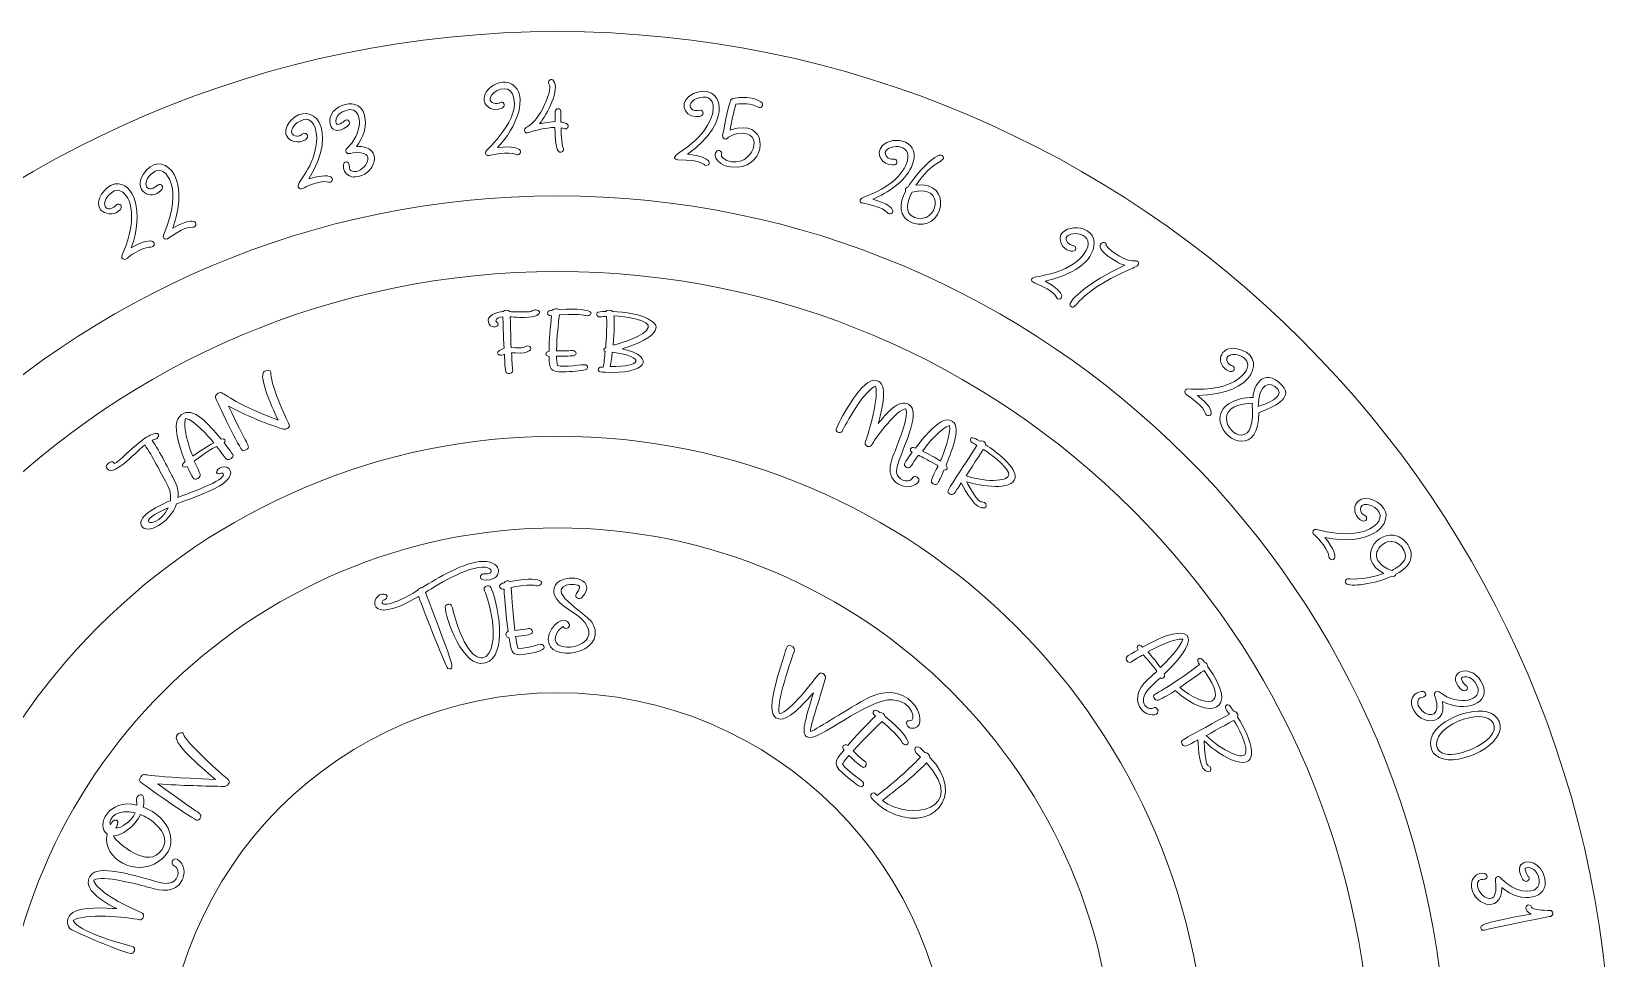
# Model space of a CAD drawing. Header units: inches. Extents: x -0.3 to 23.3, y -0.9 to 8.7.
# Drawn here: x 6.91 to 12.22, y 4.42 to 7.54 of the extents above; entities that cross this region are included whole.
import ezdxf

# ---------------------------------------------------------------- set-up
doc = ezdxf.new("R2010")
doc.units = ezdxf.units.IN
doc.header["$MEASUREMENT"] = 0
doc.layers.add('_U+0421_U+043B_U+043E_U+0439 1', color=7, linetype='Continuous')

msp = doc.modelspace()

# ---------------------------------------------------------------- linework, layer by layer
at = {"layer": '_U+0421_U+043B_U+043E_U+0439 1', "color": 1, "lineweight": 9, "true_color": 0xff0000}
for points in [[(8.6736, 0.4486), (6.7194, 0.4486), (5.1292, 2.0389), (5.1292, 3.9931), (5.1292, 5.9472), (6.7194, 7.5375), (8.6736, 7.5375), (10.6278, 7.5375), (12.2181, 5.9472), (12.2181, 3.9931), (12.2181, 2.0389), (10.6278, 0.4486), (8.6736, 0.4486)], [(8.6736, 6.9847), (7.0236, 6.9847), (5.6819, 5.6431), (5.6819, 3.9931), (5.6819, 2.3431), (7.0236, 1.0014), (8.6736, 1.0014), (10.3236, 1.0014), (11.6653, 2.3431), (11.6653, 3.9931), (11.6653, 5.6431), (10.3236, 6.9847), (8.6736, 6.9847)], [(8.6736, 1.2556), (7.1639, 1.2556), (5.9361, 2.4833), (5.9361, 3.9931), (5.9361, 5.5028), (7.1639, 6.7306), (8.6736, 6.7306), (10.1833, 6.7306), (11.4111, 5.5028), (11.4111, 3.9931), (11.4111, 2.4833), (10.1833, 1.2556), (8.6736, 1.2556)], [(8.6736, 6.1764), (7.4694, 6.1764), (6.4903, 5.1972), (6.4903, 3.9931), (6.4903, 2.7889), (7.4694, 1.8097), (8.6736, 1.8097), (9.8778, 1.8097), (10.8569, 2.7889), (10.8569, 3.9931), (10.8569, 5.1972), (9.8778, 6.1764), (8.6736, 6.1764)], [(8.6736, 2.1181), (7.6403, 2.1181), (6.7986, 2.9597), (6.7986, 3.9931), (6.7986, 5.0264), (7.6403, 5.8681), (8.6736, 5.8681), (9.7069, 5.8681), (10.5486, 5.0264), (10.5486, 3.9931), (10.5486, 2.9597), (9.7069, 2.1181), (8.6736, 2.1181)], [(8.6736, 5.3139), (7.9444, 5.3139), (7.3528, 4.7208), (7.3528, 3.9931), (7.3528, 3.2653), (7.9458, 2.6722), (8.6736, 2.6722), (9.4028, 2.6722), (9.9944, 3.2653), (9.9944, 3.9931), (9.9944, 4.7208), (9.4028, 5.3139), (8.6736, 5.3139)]]:
    msp.add_open_spline(points, degree=3, knots=[0, 0, 0, 0, 1, 1, 1, 2, 2, 2, 3, 3, 3, 4, 4, 4, 4], dxfattribs=at)
at = {"layer": '_U+0421_U+043B_U+043E_U+0439 1', "lineweight": 0}
for points, knots in [([(7.9986, 7.1514), (8.0208, 7.1806), (8.0306, 7.2153), (8.0278, 7.2403), (8.0208, 7.3361), (7.8931, 7.2889), (7.9097, 7.2264), (7.9153, 7.2069), (7.9292, 7.1986), (7.9556, 7.2111), (7.9944, 7.2292), (7.9653, 7.25), (7.9569, 7.2361), (7.9514, 7.2306), (7.9486, 7.2292), (7.9347, 7.225), (7.9264, 7.2222), (7.9181, 7.2611), (7.9667, 7.2736), (8.0111, 7.2861), (8.025, 7.2194), (7.9819, 7.1625), (7.9694, 7.1458), (7.9583, 7.1417), (7.9639, 7.1319), (7.9681, 7.1236), (7.9736, 7.1278), (7.9861, 7.1292), (8.0736, 7.1417), (8.0292, 7.0653), (7.9903, 7.0667), (7.9681, 7.0667), (7.9778, 7.0875), (7.9708, 7.0958), (7.9667, 7.1), (7.9611, 7.1), (7.9569, 7.0958), (7.9528, 7.0917), (7.9528, 7.0694), (7.9653, 7.0583), (7.9764, 7.0472), (7.9931, 7.0472), (7.9917, 7.0486), (8.0597, 7.0486), (8.0958, 7.1542), (7.9986, 7.1514)], [0, 0, 0, 0, 1, 1, 1, 2, 2, 2, 3, 3, 3, 4, 4, 4, 5, 5, 5, 6, 6, 6, 7, 7, 7, 8, 8, 8, 9, 9, 9, 10, 10, 10, 11, 11, 11, 12, 12, 12, 13, 13, 13, 14, 14, 14, 15, 15, 15, 15]), ([(8.4847, 7.2792), (8.4889, 7.2806), (8.4903, 7.2819), (8.4903, 7.2819), (8.5014, 7.2903), (8.4903, 7.3056), (8.4806, 7.2986), (8.4806, 7.2986), (8.4792, 7.2986), (8.4778, 7.2972), (8.4625, 7.2903), (8.4417, 7.3014), (8.4486, 7.3167), (8.4569, 7.3389), (8.5069, 7.3625), (8.5222, 7.3278), (8.5597, 7.2458), (8.4333, 7.1403), (8.4319, 7.1319), (8.4306, 7.1264), (8.4361, 7.1181), (8.4444, 7.1208), (8.4458, 7.1208), (8.5111, 7.1375), (8.5347, 7.1236), (8.5514, 7.1167), (8.5764, 7.1597), (8.4722, 7.1472), (8.5361, 7.2139), (8.5792, 7.3222), (8.5208, 7.3611), (8.4861, 7.3819), (8.4208, 7.3472), (8.4278, 7.3056), (8.4306, 7.2819), (8.4597, 7.2681), (8.4847, 7.2792)], [0, 0, 0, 0, 1, 1, 1, 2, 2, 2, 3, 3, 3, 4, 4, 4, 5, 5, 5, 6, 6, 6, 7, 7, 7, 8, 8, 8, 9, 9, 9, 10, 10, 10, 11, 11, 11, 12, 12, 12, 12]), ([(8.5736, 7.1972), (8.6, 7.2056), (8.6333, 7.2139), (8.6653, 7.2153), (8.6653, 7.2014), (8.6667, 7.1472), (8.6764, 7.1361), (8.6806, 7.1292), (8.6917, 7.1306), (8.6944, 7.1389), (8.6958, 7.1444), (8.6875, 7.1431), (8.6861, 7.2139), (8.6931, 7.2125), (8.7028, 7.2056), (8.7083, 7.2153), (8.7153, 7.2264), (8.6986, 7.2319), (8.6847, 7.2333), (8.6847, 7.2556), (8.6875, 7.2681), (8.6833, 7.275), (8.6792, 7.2792), (8.6722, 7.2792), (8.6694, 7.275), (8.6653, 7.2708), (8.6667, 7.2653), (8.6667, 7.2625), (8.6667, 7.25), (8.6653, 7.2597), (8.6667, 7.2347), (8.6403, 7.2333), (8.6153, 7.2278), (8.6139, 7.2278), (8.6389, 7.2583), (8.6833, 7.3444), (8.6611, 7.3722), (8.6542, 7.3819), (8.6375, 7.3722), (8.6458, 7.3597), (8.6542, 7.35), (8.6389, 7.3083), (8.6319, 7.2944), (8.5931, 7.2069), (8.5569, 7.2208), (8.5639, 7.2028), (8.5639, 7.1958), (8.5708, 7.1958), (8.5736, 7.1972)], [0, 0, 0, 0, 1, 1, 1, 2, 2, 2, 3, 3, 3, 4, 4, 4, 5, 5, 5, 6, 6, 6, 7, 7, 7, 8, 8, 8, 9, 9, 9, 10, 10, 10, 11, 11, 11, 12, 12, 12, 13, 13, 13, 14, 14, 14, 15, 15, 15, 16, 16, 16, 16]), ([(9.0792, 7.1056), (9.1639, 7.1069), (9.1625, 7.0889), (9.1736, 7.0875), (9.1875, 7.0847), (9.2042, 7.1167), (9.1111, 7.125), (9.2708, 7.2361), (9.2292, 7.3708), (9.1319, 7.3292), (9.0806, 7.3069), (9.0958, 7.2528), (9.1389, 7.2514), (9.1458, 7.2514), (9.1556, 7.2528), (9.1569, 7.2542), (9.1681, 7.2583), (9.1653, 7.2764), (9.1472, 7.2722), (9.1306, 7.2681), (9.1125, 7.2833), (9.1222, 7.2972), (9.1292, 7.3083), (9.1472, 7.3181), (9.1736, 7.3167), (9.1944, 7.3153), (9.2139, 7.2792), (9.1778, 7.2208), (9.1306, 7.1403), (9.0347, 7.1181), (9.0792, 7.1056)], [0, 0, 0, 0, 1, 1, 1, 2, 2, 2, 3, 3, 3, 4, 4, 4, 5, 5, 5, 6, 6, 6, 7, 7, 7, 8, 8, 8, 9, 9, 9, 10, 10, 10, 10]), ([(7.8306, 7.1792), (7.8403, 7.1889), (7.825, 7.2014), (7.8167, 7.1931), (7.8125, 7.1903), (7.8028, 7.1806), (7.7861, 7.1889), (7.7708, 7.2), (7.7847, 7.2306), (7.8208, 7.2417), (7.8417, 7.2486), (7.8722, 7.2222), (7.8625, 7.1556), (7.85, 7.0681), (7.7903, 7.0264), (7.8042, 7.0125), (7.8111, 7.0042), (7.8167, 7.0111), (7.8375, 7.0194), (7.8556, 7.0264), (7.8861, 7.0375), (7.9042, 7.0306), (7.9222, 7.0264), (7.9361, 7.0722), (7.8375, 7.0417), (7.9431, 7.2125), (7.8458, 7.3111), (7.7764, 7.2375), (7.7639, 7.2236), (7.7556, 7.2042), (7.7625, 7.1875), (7.7764, 7.1569), (7.8236, 7.1639), (7.8306, 7.1792)], [0, 0, 0, 0, 1, 1, 1, 2, 2, 2, 3, 3, 3, 4, 4, 4, 5, 5, 5, 6, 6, 6, 7, 7, 7, 8, 8, 8, 9, 9, 9, 10, 10, 10, 11, 11, 11, 11]), ([(9.2792, 7.2125), (9.2694, 7.2111), (9.2611, 7.2083), (9.2542, 7.2056), (9.2583, 7.2306), (9.2667, 7.2681), (9.2736, 7.2931), (9.3, 7.2958), (9.3222, 7.2972), (9.3486, 7.2833), (9.3597, 7.2764), (9.3708, 7.2931), (9.3583, 7.3014), (9.3347, 7.3153), (9.3069, 7.3181), (9.2833, 7.3153), (9.2639, 7.3125), (9.2583, 7.3125), (9.2556, 7.3056), (9.25, 7.2861), (9.2389, 7.2417), (9.2292, 7.1875), (9.2278, 7.1778), (9.2389, 7.1722), (9.2458, 7.1792), (9.2542, 7.1875), (9.2694, 7.1931), (9.2806, 7.1944), (9.3778, 7.2111), (9.3319, 7.0708), (9.2431, 7.1042), (9.2139, 7.1194), (9.2306, 7.1222), (9.225, 7.1319), (9.2222, 7.1375), (9.2153, 7.1389), (9.2111, 7.1361), (9.1917, 7.1236), (9.2125, 7.0764), (9.2792, 7.0819), (9.3764, 7.0861), (9.3861, 7.2319), (9.2792, 7.2125)], [0, 0, 0, 0, 1, 1, 1, 2, 2, 2, 3, 3, 3, 4, 4, 4, 5, 5, 5, 6, 6, 6, 7, 7, 7, 8, 8, 8, 9, 9, 9, 10, 10, 10, 11, 11, 11, 12, 12, 12, 13, 13, 13, 14, 14, 14, 14]), ([(9.6986, 6.9611), (9.7181, 6.9569), (9.7681, 6.9486), (9.7833, 6.9278), (9.7972, 6.9139), (9.8333, 6.9458), (9.7347, 6.9736), (9.7847, 6.9958), (9.8417, 7.0319), (9.8639, 7.0819), (9.9056, 7.1708), (9.8014, 7.1917), (9.7653, 7.1528), (9.7417, 7.1264), (9.7667, 7.0889), (9.8, 7.0889), (9.8042, 7.0889), (9.8056, 7.0889), (9.8069, 7.0889), (9.8208, 7.0917), (9.8153, 7.1111), (9.8042, 7.1083), (9.8014, 7.1083), (9.8, 7.1069), (9.7931, 7.1097), (9.7806, 7.1125), (9.775, 7.125), (9.7764, 7.1319), (9.7875, 7.1611), (9.8806, 7.1639), (9.8444, 7.0861), (9.8389, 7.075), (9.8306, 7.0625), (9.8208, 7.0514), (9.7611, 6.9875), (9.6889, 6.9861), (9.6917, 6.9681), (9.6903, 6.9653), (9.6931, 6.9611), (9.6986, 6.9611)], [0, 0, 0, 0, 1, 1, 1, 2, 2, 2, 3, 3, 3, 4, 4, 4, 5, 5, 5, 6, 6, 6, 7, 7, 7, 8, 8, 8, 9, 9, 9, 10, 10, 10, 11, 11, 11, 12, 12, 12, 13, 13, 13, 13]), ([(7.3403, 7.0028), (7.3431, 7.0069), (7.3444, 7.0069), (7.3444, 7.0083), (7.3514, 7.0208), (7.3347, 7.0292), (7.3278, 7.0194), (7.2875, 6.9847), (7.2708, 7.0403), (7.3222, 7.0681), (7.3528, 7.0875), (7.4208, 7.0167), (7.3486, 6.8528), (7.3458, 6.8458), (7.3514, 6.8389), (7.3583, 6.8389), (7.3653, 6.8389), (7.4153, 6.8833), (7.4472, 6.8792), (7.4667, 6.8792), (7.4681, 6.9278), (7.3806, 6.8764), (7.4472, 7.0583), (7.3375, 7.1472), (7.2806, 7.0569), (7.2472, 7.0028), (7.3056, 6.9667), (7.3403, 7.0028)], [0, 0, 0, 0, 1, 1, 1, 2, 2, 2, 3, 3, 3, 4, 4, 4, 5, 5, 5, 6, 6, 6, 7, 7, 7, 8, 8, 8, 9, 9, 9, 9]), ([(9.8528, 7.0153), (9.8764, 7.0542), (9.9583, 7.1458), (9.9708, 7.1167), (9.9792, 7.0986), (9.9361, 7.1056), (9.8792, 7.0208), (10.0097, 7.0375), (9.9722, 6.8556), (9.8667, 6.8944), (9.8208, 6.9111), (9.8222, 6.9625), (9.8444, 7), (9.8444, 7.0014), (9.8431, 7.0042), (9.8444, 7.0083), (9.8472, 7.0125), (9.85, 7.0139), (9.8528, 7.0153)], [0, 0, 0, 0, 1, 1, 1, 2, 2, 2, 3, 3, 3, 4, 4, 4, 5, 5, 5, 6, 6, 6, 6]), ([(7.1917, 6.9292), (7.1958, 6.9319), (7.2056, 6.9389), (7.2056, 6.9417), (7.2125, 6.9542), (7.1958, 6.9625), (7.1889, 6.9528), (7.1486, 6.9181), (7.1319, 6.9722), (7.1833, 7.0014), (7.2097, 7.0167), (7.2611, 6.9694), (7.2347, 6.8597), (7.2194, 6.7931), (7.2, 6.7819), (7.2125, 6.7736), (7.2208, 6.7667), (7.225, 6.775), (7.2431, 6.7875), (7.2597, 6.7972), (7.2875, 6.8139), (7.3069, 6.8125), (7.3278, 6.8125), (7.3264, 6.8611), (7.2403, 6.8097), (7.2847, 6.9292), (7.25, 7.0347), (7.1861, 7.025), (7.1528, 7.0194), (7.1153, 6.9694), (7.1375, 6.9375), (7.1417, 6.9319), (7.1708, 6.9167), (7.1917, 6.9292)], [0, 0, 0, 0, 1, 1, 1, 2, 2, 2, 3, 3, 3, 4, 4, 4, 5, 5, 5, 6, 6, 6, 7, 7, 7, 8, 8, 8, 9, 9, 9, 10, 10, 10, 11, 11, 11, 11]), ([(9.8667, 6.9972), (9.8486, 6.9639), (9.8389, 6.9264), (9.875, 6.9125), (9.9556, 6.8847), (9.9819, 7.0292), (9.8667, 6.9972)], [0, 0, 0, 0, 1, 1, 1, 2, 2, 2, 2]), ([(10.2792, 6.6917), (10.3528, 6.6639), (10.3472, 6.6444), (10.3556, 6.6389), (10.3694, 6.6306), (10.3931, 6.6556), (10.3139, 6.6986), (10.3806, 6.7125), (10.4667, 6.75), (10.4778, 6.8153), (10.4917, 6.8958), (10.3528, 6.8944), (10.3653, 6.8333), (10.3708, 6.8028), (10.4042, 6.7972), (10.4069, 6.7986), (10.4208, 6.7986), (10.4194, 6.8181), (10.4083, 6.8181), (10.4056, 6.8194), (10.3889, 6.8194), (10.3847, 6.8375), (10.3792, 6.8736), (10.5014, 6.8653), (10.4431, 6.7875), (10.3931, 6.7208), (10.2778, 6.7153), (10.2708, 6.7083), (10.2694, 6.7069), (10.2681, 6.7042), (10.2681, 6.7028), (10.2694, 6.6958), (10.2736, 6.6944), (10.2792, 6.6917)], [0, 0, 0, 0, 1, 1, 1, 2, 2, 2, 3, 3, 3, 4, 4, 4, 5, 5, 5, 6, 6, 6, 7, 7, 7, 8, 8, 8, 9, 9, 9, 10, 10, 10, 11, 11, 11, 11]), ([(10.5542, 6.7639), (10.5625, 6.7583), (10.5722, 6.7542), (10.5819, 6.7514), (10.4597, 6.6958), (10.3958, 6.6333), (10.3972, 6.6194), (10.3972, 6.6139), (10.4, 6.6139), (10.4014, 6.6125), (10.4222, 6.6), (10.4069, 6.6514), (10.5972, 6.7375), (10.6125, 6.7444), (10.6319, 6.7486), (10.6278, 6.7597), (10.6264, 6.7639), (10.6222, 6.7681), (10.6167, 6.7667), (10.5917, 6.7611), (10.5333, 6.7958), (10.5194, 6.8181), (10.5236, 6.8431), (10.4514, 6.8208), (10.5542, 6.7639)], [0, 0, 0, 0, 1, 1, 1, 2, 2, 2, 3, 3, 3, 4, 4, 4, 5, 5, 5, 6, 6, 6, 7, 7, 7, 8, 8, 8, 8]), ([(8.475, 6.4528), (8.4819, 6.4458), (8.4903, 6.45), (8.4958, 6.4528), (8.4958, 6.4389), (8.4972, 6.4083), (8.5, 6.3944), (8.5014, 6.3889), (8.5069, 6.3861), (8.5125, 6.3875), (8.5125, 6.3875), (8.5125, 6.3889), (8.5125, 6.3889), (8.5125, 6.3889), (8.5125, 6.3875), (8.5125, 6.3875), (8.5181, 6.3875), (8.525, 6.3917), (8.5236, 6.3972), (8.5222, 6.4083), (8.5208, 6.4319), (8.5194, 6.4569), (8.525, 6.4569), (8.5264, 6.4569), (8.5319, 6.4569), (8.5806, 6.4528), (8.5917, 6.4708), (8.5806, 6.4778), (8.5694, 6.4847), (8.5639, 6.4736), (8.5528, 6.4736), (8.5458, 6.4736), (8.5431, 6.4736), (8.5181, 6.475), (8.5167, 6.5014), (8.5153, 6.575), (8.5153, 6.5778), (8.5167, 6.5778), (8.5389, 6.5764), (8.5458, 6.5764), (8.6472, 6.5736), (8.6097, 6.6125), (8.5903, 6.5986), (8.5889, 6.5986), (8.5875, 6.5944), (8.5667, 6.5944), (8.5514, 6.5944), (8.5278, 6.5944), (8.5139, 6.5958), (8.5083, 6.6028), (8.4958, 6.6014), (8.4917, 6.5958), (8.4681, 6.5944), (8.4347, 6.5819), (8.4417, 6.5597), (8.4472, 6.5389), (8.475, 6.5417), (8.475, 6.5528), (8.475, 6.5597), (8.4681, 6.5583), (8.4667, 6.5639), (8.4653, 6.5736), (8.4806, 6.5778), (8.4903, 6.5778), (8.4917, 6.5181), (8.4944, 6.4736), (8.4944, 6.4736), (8.4944, 6.4694), (8.4639, 6.4639), (8.475, 6.4528)], [0, 0, 0, 0, 1, 1, 1, 2, 2, 2, 3, 3, 3, 4, 4, 4, 5, 5, 5, 6, 6, 6, 7, 7, 7, 8, 8, 8, 9, 9, 9, 10, 10, 10, 11, 11, 11, 12, 12, 12, 13, 13, 13, 14, 14, 14, 15, 15, 15, 16, 16, 16, 17, 17, 17, 18, 18, 18, 19, 19, 19, 20, 20, 20, 21, 21, 21, 22, 22, 22, 23, 23, 23, 23]), ([(8.6569, 6.6), (8.6528, 6.6), (8.6472, 6.6), (8.6431, 6.5958), (8.6347, 6.5889), (8.6444, 6.5806), (8.6542, 6.5819), (8.65, 6.5486), (8.6458, 6.4958), (8.6458, 6.4625), (8.6306, 6.4611), (8.6306, 6.4458), (8.6458, 6.4444), (8.6472, 6.4028), (8.6472, 6.3931), (8.6917, 6.3931), (8.7181, 6.3931), (8.7556, 6.3972), (8.7667, 6.4), (8.7764, 6.4014), (8.7792, 6.4125), (8.7694, 6.4167), (8.7625, 6.4194), (8.6917, 6.4069), (8.6736, 6.4139), (8.6722, 6.4236), (8.6708, 6.4361), (8.6708, 6.4458), (8.6889, 6.4458), (8.7167, 6.4458), (8.7278, 6.4472), (8.7389, 6.4486), (8.7403, 6.4597), (8.7306, 6.4639), (8.725, 6.4667), (8.7236, 6.4639), (8.7125, 6.4639), (8.6986, 6.4639), (8.6847, 6.4639), (8.6708, 6.4639), (8.6722, 6.5153), (8.6764, 6.5514), (8.6806, 6.5847), (8.7667, 6.5889), (8.7611, 6.5819), (8.7736, 6.5819), (8.7903, 6.5819), (8.8153, 6.6097), (8.6792, 6.6028), (8.6722, 6.6056), (8.6611, 6.6069), (8.6569, 6.6)], [0, 0, 0, 0, 1, 1, 1, 2, 2, 2, 3, 3, 3, 4, 4, 4, 5, 5, 5, 6, 6, 6, 7, 7, 7, 8, 8, 8, 9, 9, 9, 10, 10, 10, 11, 11, 11, 12, 12, 12, 13, 13, 13, 14, 14, 14, 15, 15, 15, 16, 16, 16, 17, 17, 17, 17]), ([(8.8917, 6.4708), (9.0125, 6.4417), (8.9694, 6.3833), (8.8347, 6.3917), (8.8347, 6.3917), (8.8347, 6.3917), (8.8347, 6.3917), (8.8292, 6.3917), (8.8181, 6.3917), (8.8139, 6.3944), (8.8097, 6.3986), (8.8097, 6.4042), (8.8139, 6.4069), (8.8181, 6.4097), (8.8264, 6.4083), (8.8278, 6.4083), (8.8306, 6.4208), (8.8319, 6.4431), (8.8347, 6.4611), (8.8292, 6.4639), (8.8278, 6.4722), (8.8361, 6.475), (8.8361, 6.4764), (8.8417, 6.5417), (8.8389, 6.5792), (8.8222, 6.5792), (8.8208, 6.5778), (8.8194, 6.5778), (8.8083, 6.5764), (8.8014, 6.5861), (8.8069, 6.5917), (8.8111, 6.5958), (8.8208, 6.5958), (8.8361, 6.5958), (8.8389, 6.6028), (8.8542, 6.6028), (8.8597, 6.5958), (8.8986, 6.5958), (8.9556, 6.5875), (8.9903, 6.5639), (9.0403, 6.5319), (8.9569, 6.4889), (8.8917, 6.4708)], [0, 0, 0, 0, 1, 1, 1, 2, 2, 2, 3, 3, 3, 4, 4, 4, 5, 5, 5, 6, 6, 6, 7, 7, 7, 8, 8, 8, 9, 9, 9, 10, 10, 10, 11, 11, 11, 12, 12, 12, 13, 13, 13, 14, 14, 14, 14]), ([(8.8639, 6.5819), (8.8653, 6.5639), (8.8653, 6.5292), (8.8611, 6.4833), (8.8917, 6.4903), (8.9694, 6.5139), (8.9792, 6.5417), (8.9903, 6.5667), (8.9014, 6.5806), (8.8639, 6.5819)], [0, 0, 0, 0, 1, 1, 1, 2, 2, 2, 3, 3, 3, 3]), ([(10.7889, 6.3167), (10.8042, 6.3056), (10.8472, 6.2778), (10.8528, 6.2528), (10.8597, 6.2347), (10.9056, 6.25), (10.8264, 6.3139), (11.0208, 6.3139), (11.0639, 6.4486), (10.9597, 6.4708), (10.8986, 6.4833), (10.8847, 6.4153), (10.9319, 6.3958), (10.9361, 6.3944), (10.9375, 6.3944), (10.9375, 6.3944), (10.9431, 6.3931), (10.9486, 6.3958), (10.95, 6.4014), (10.9528, 6.4125), (10.9417, 6.4125), (10.9333, 6.4181), (10.925, 6.4236), (10.9208, 6.4389), (10.9278, 6.4444), (10.9486, 6.4667), (11.0361, 6.4333), (10.9722, 6.3764), (10.9458, 6.3528), (10.9069, 6.3417), (10.8722, 6.3375), (10.8056, 6.3292), (10.7875, 6.3431), (10.7833, 6.3278), (10.7833, 6.3236), (10.7847, 6.3194), (10.7889, 6.3167)], [0, 0, 0, 0, 1, 1, 1, 2, 2, 2, 3, 3, 3, 4, 4, 4, 5, 5, 5, 6, 6, 6, 7, 7, 7, 8, 8, 8, 9, 9, 9, 10, 10, 10, 11, 11, 11, 12, 12, 12, 12]), ([(8.8583, 6.4597), (8.8569, 6.4458), (8.8542, 6.425), (8.8514, 6.4111), (8.9569, 6.4083), (8.9736, 6.4431), (8.8583, 6.4597)], [0, 0, 0, 0, 1, 1, 1, 2, 2, 2, 2]), ([(7.6167, 6.1278), (7.6222, 6.1278), (7.6306, 6.1319), (7.6333, 6.1361), (7.6389, 6.1458), (7.6264, 6.1528), (7.5681, 6.2778), (7.6264, 6.2458), (7.6889, 6.2208), (7.7528, 6.2), (7.7625, 6.1972), (7.7764, 6.2069), (7.7722, 6.2153), (7.7597, 6.2361), (7.7056, 6.3611), (7.7097, 6.3917), (7.7111, 6.4), (7.6972, 6.4014), (7.6875, 6.3944), (7.6653, 6.3764), (7.7222, 6.2569), (7.7347, 6.2306), (7.575, 6.2903), (7.5528, 6.325), (7.5403, 6.3236), (7.5306, 6.3222), (7.5222, 6.3125), (7.5236, 6.3069), (7.5278, 6.2958), (7.6056, 6.1292), (7.6167, 6.1278)], [0, 0, 0, 0, 1, 1, 1, 2, 2, 2, 3, 3, 3, 4, 4, 4, 5, 5, 5, 6, 6, 6, 7, 7, 7, 8, 8, 8, 9, 9, 9, 10, 10, 10, 10]), ([(11.1125, 6.3458), (11.1486, 6.3056), (11.0819, 6.2736), (11.0319, 6.2556), (11.0361, 6.1167), (10.9181, 6.1486), (10.9028, 6.225), (10.8931, 6.2806), (10.9556, 6.3069), (11.0139, 6.3069), (11.0083, 6.3278), (11.0444, 6.4208), (11.1125, 6.3458)], [0, 0, 0, 0, 1, 1, 1, 2, 2, 2, 3, 3, 3, 4, 4, 4, 4]), ([(9.625, 6.1889), (9.6306, 6.1903), (9.6319, 6.1944), (9.6347, 6.2), (9.6514, 6.2319), (9.7083, 6.3333), (9.7431, 6.3444), (9.7569, 6.3139), (9.7208, 6.1861), (9.7083, 6.1556), (9.7069, 6.1486), (9.7139, 6.1403), (9.7236, 6.1417), (9.7292, 6.1431), (9.7306, 6.1472), (9.7333, 6.1514), (9.75, 6.1778), (9.8153, 6.2681), (9.8458, 6.2681), (9.8458, 6.2681), (9.8458, 6.2681), (9.8458, 6.2681), (9.8569, 6.25), (9.8222, 6.1583), (9.8153, 6.1431), (9.8111, 6.1222), (9.7625, 6.05), (9.8208, 6.0153), (9.8625, 5.9903), (9.9056, 6.025), (9.8833, 6.0389), (9.8681, 6.0486), (9.8708, 6.0292), (9.8528, 6.0264), (9.8292, 6.0236), (9.8042, 6.0444), (9.8181, 6.0819), (9.8458, 6.1625), (9.8958, 6.2597), (9.8556, 6.2833), (9.8208, 6.3042), (9.7792, 6.2514), (9.7528, 6.2194), (9.7625, 6.2542), (9.7861, 6.3444), (9.7542, 6.3611), (9.7444, 6.3667), (9.7347, 6.3667), (9.725, 6.3611), (9.6806, 6.3403), (9.6069, 6.2042), (9.6111, 6.1958), (9.6139, 6.1903), (9.6194, 6.1875), (9.625, 6.1889)], [0, 0, 0, 0, 1, 1, 1, 2, 2, 2, 3, 3, 3, 4, 4, 4, 5, 5, 5, 6, 6, 6, 7, 7, 7, 8, 8, 8, 9, 9, 9, 10, 10, 10, 11, 11, 11, 12, 12, 12, 13, 13, 13, 14, 14, 14, 15, 15, 15, 16, 16, 16, 17, 17, 17, 18, 18, 18, 18]), ([(11.0306, 6.2764), (11.0597, 6.2861), (11.1153, 6.3083), (11.0972, 6.3333), (11.0694, 6.3681), (11.0306, 6.3528), (11.0306, 6.2764)], [0, 0, 0, 0, 1, 1, 1, 2, 2, 2, 2]), ([(7.5431, 6.1667), (7.5556, 6.1708), (7.5611, 6.1611), (7.5528, 6.1542), (7.5764, 6.125), (7.5764, 6.1208), (7.5819, 6.1153), (7.5833, 6.1139), (7.5833, 6.1097), (7.5819, 6.1069), (7.5778, 6.0986), (7.5625, 6.0944), (7.5583, 6.1014), (7.5583, 6.1014), (7.5292, 6.1417), (7.5278, 6.1417), (7.5222, 6.1431), (7.4569, 6.0972), (7.4528, 6.0931), (7.4736, 6.0458), (7.4792, 6.0431), (7.4639, 6.0347), (7.4486, 6.0264), (7.4472, 6.0361), (7.4292, 6.075), (7.4167, 6.0681), (7.4028, 6.0764), (7.4222, 6.0917), (7.4083, 6.1222), (7.3847, 6.1917), (7.3944, 6.2264), (7.3972, 6.2389), (7.4056, 6.2472), (7.4167, 6.2528), (7.4569, 6.275), (7.5153, 6.1986), (7.5431, 6.1667)], [0, 0, 0, 0, 1, 1, 1, 2, 2, 2, 3, 3, 3, 4, 4, 4, 5, 5, 5, 6, 6, 6, 7, 7, 7, 8, 8, 8, 9, 9, 9, 10, 10, 10, 11, 11, 11, 12, 12, 12, 12]), ([(11.0111, 6.2639), (11.0111, 6.2722), (11.0097, 6.2792), (11.0111, 6.2875), (10.8639, 6.2847), (10.9361, 6.1639), (10.9833, 6.1819), (11.0125, 6.1917), (11.0111, 6.2431), (11.0111, 6.2639), (11.0111, 6.2639), (11.0111, 6.2639), (11.0111, 6.2639)], [0, 0, 0, 0, 1, 1, 1, 2, 2, 2, 3, 3, 3, 4, 4, 4, 4]), ([(7.4236, 6.2361), (7.4111, 6.2083), (7.4361, 6.1389), (7.4472, 6.1097), (7.4694, 6.125), (7.4944, 6.1417), (7.5181, 6.1542), (7.5, 6.1764), (7.4514, 6.2319), (7.4236, 6.2361)], [0, 0, 0, 0, 1, 1, 1, 2, 2, 2, 3, 3, 3, 3]), ([(10.0028, 6.2264), (10.0347, 6.2056), (9.9944, 6.1153), (9.9806, 6.0778), (9.9889, 6.0694), (9.9833, 6.0611), (9.9736, 6.0625), (9.9597, 6.0278), (9.9556, 6.0264), (9.9528, 6.0181), (9.9528, 6.0153), (9.9486, 6.0139), (9.9444, 6.0139), (9.9403, 6.0139), (9.9389, 6.0153), (9.9375, 6.0167), (9.9264, 6.0236), (9.9319, 6.0292), (9.9444, 6.0583), (9.9542, 6.0792), (9.9625, 6.0736), (9.9278, 6.0917), (9.9153, 6.0986), (9.9042, 6.1042), (9.8875, 6.1125), (9.8819, 6.1042), (9.8625, 6.0764), (9.8611, 6.0736), (9.8542, 6.0639), (9.8361, 6.0764), (9.8417, 6.0861), (9.8431, 6.0889), (9.8639, 6.1194), (9.8667, 6.1222), (9.8569, 6.1278), (9.8583, 6.1444), (9.8778, 6.1361), (9.8889, 6.1514), (9.9125, 6.1806), (9.9236, 6.1917), (9.95, 6.2167), (9.9778, 6.2431), (10.0028, 6.2264)], [0, 0, 0, 0, 1, 1, 1, 2, 2, 2, 3, 3, 3, 4, 4, 4, 5, 5, 5, 6, 6, 6, 7, 7, 7, 8, 8, 8, 9, 9, 9, 10, 10, 10, 11, 11, 11, 12, 12, 12, 13, 13, 13, 14, 14, 14, 14]), ([(7.5736, 6.0458), (7.5611, 6.0042), (7.4417, 5.9681), (7.3931, 5.9486), (7.3708, 5.8833), (7.2917, 5.8444), (7.275, 5.875), (7.2583, 5.9097), (7.3375, 5.9444), (7.3722, 5.9597), (7.375, 5.975), (7.3722, 5.9958), (7.3597, 6.0181), (7.3375, 6.0556), (7.3139, 6.1083), (7.2861, 6.1472), (7.25, 6.1181), (7.1764, 6.0333), (7.1569, 6.0708), (7.15, 6.0792), (7.1764, 6.0986), (7.1819, 6.0875), (7.1833, 6.0847), (7.1847, 6.0847), (7.1847, 6.0847), (7.1958, 6.0875), (7.2444, 6.1389), (7.2764, 6.1625), (7.2889, 6.1722), (7.3069, 6.1833), (7.3222, 6.1861), (7.3333, 6.1889), (7.3375, 6.1778), (7.3264, 6.1694), (7.3194, 6.1653), (7.3167, 6.1653), (7.3111, 6.1625), (7.3361, 6.1278), (7.3694, 6.0583), (7.3833, 6.0333), (7.3958, 6.0125), (7.4, 5.9917), (7.3972, 5.9708), (7.4208, 5.9806), (7.5625, 6.0278), (7.55, 6.05), (7.5486, 6.0514), (7.5472, 6.0528), (7.5458, 6.0528), (7.5431, 6.0514), (7.5389, 6.05), (7.5361, 6.05), (7.5139, 6.05), (7.5389, 6.0806), (7.5625, 6.0722), (7.5736, 6.0667), (7.5778, 6.0556), (7.5736, 6.0458)], [0, 0, 0, 0, 1, 1, 1, 2, 2, 2, 3, 3, 3, 4, 4, 4, 5, 5, 5, 6, 6, 6, 7, 7, 7, 8, 8, 8, 9, 9, 9, 10, 10, 10, 11, 11, 11, 12, 12, 12, 13, 13, 13, 14, 14, 14, 15, 15, 15, 16, 16, 16, 17, 17, 17, 18, 18, 18, 19, 19, 19, 19]), ([(9.9014, 6.1264), (9.925, 6.1153), (9.9444, 6.1042), (9.9625, 6.0931), (9.9722, 6.1181), (9.9986, 6.1861), (9.9917, 6.2125), (9.9639, 6.2056), (9.9181, 6.1486), (9.9014, 6.1264)], [0, 0, 0, 0, 1, 1, 1, 2, 2, 2, 3, 3, 3, 3]), ([(10.0764, 6.1694), (10.0792, 6.1681), (10.0806, 6.1681), (10.0944, 6.1597), (10.1014, 6.1639), (10.1153, 6.1569), (10.1139, 6.1472), (10.1472, 6.1278), (10.2194, 6.0708), (10.2125, 6.0361), (10.2042, 5.9917), (10.0958, 6.0083), (10.05, 6.0236), (10.05, 6.0236), (10.0542, 6.0153), (10.0542, 6.0153), (10.0847, 5.9569), (10.0972, 5.9569), (10.0986, 5.9556), (10.1014, 5.9556), (10.1083, 5.9569), (10.1139, 5.9486), (10.1167, 5.9431), (10.1167, 5.9375), (10.1111, 5.9361), (10.0806, 5.9264), (10.0472, 5.9903), (10.0319, 6.0194), (10.0069, 5.9819), (10.0069, 5.975), (9.9917, 5.9833), (9.9806, 5.9917), (9.9806, 5.9847), (10.0847, 6.1458), (10.0736, 6.1528), (10.0722, 6.1528), (10.0708, 6.1542), (10.0569, 6.1597), (10.0611, 6.1764), (10.0764, 6.1694)], [0, 0, 0, 0, 1, 1, 1, 2, 2, 2, 3, 3, 3, 4, 4, 4, 5, 5, 5, 6, 6, 6, 7, 7, 7, 8, 8, 8, 9, 9, 9, 10, 10, 10, 11, 11, 11, 12, 12, 12, 13, 13, 13, 13]), ([(10.0486, 6.0431), (10.1194, 6.0194), (10.2042, 6.0236), (10.1903, 6.0542), (10.1764, 6.0833), (10.1333, 6.1139), (10.1069, 6.1319), (10.1083, 6.1361), (10.075, 6.0861), (10.0486, 6.0431)], [0, 0, 0, 0, 1, 1, 1, 2, 2, 2, 3, 3, 3, 3]), ([(11.2194, 5.8444), (11.2361, 5.8292), (11.2667, 5.7944), (11.2681, 5.7708), (11.2708, 5.7514), (11.3194, 5.7556), (11.2542, 5.8361), (11.4014, 5.8056), (11.4736, 5.8722), (11.4583, 5.9222), (11.4486, 5.9542), (11.3931, 5.9833), (11.3653, 5.9569), (11.3528, 5.9444), (11.35, 5.9208), (11.3653, 5.9028), (11.3694, 5.8986), (11.3778, 5.8917), (11.3806, 5.8917), (11.3944, 5.8861), (11.4, 5.9042), (11.3889, 5.9097), (11.3889, 5.9097), (11.3875, 5.9111), (11.3861, 5.9111), (11.3639, 5.925), (11.3722, 5.9583), (11.4097, 5.9431), (11.4861, 5.9139), (11.4181, 5.8111), (11.2264, 5.8625), (11.2222, 5.8639), (11.2167, 5.8625), (11.2153, 5.8583), (11.2111, 5.85), (11.2181, 5.8458), (11.2194, 5.8444)], [0, 0, 0, 0, 1, 1, 1, 2, 2, 2, 3, 3, 3, 4, 4, 4, 5, 5, 5, 6, 6, 6, 7, 7, 7, 8, 8, 8, 9, 9, 9, 10, 10, 10, 11, 11, 11, 12, 12, 12, 12]), ([(7.3653, 5.9361), (7.3528, 5.9306), (7.3014, 5.9069), (7.2986, 5.8944), (7.2931, 5.875), (7.3431, 5.8875), (7.3653, 5.9361)], [0, 0, 0, 0, 1, 1, 1, 2, 2, 2, 2]), ([(11.5222, 5.7319), (11.5083, 5.7194), (11.4972, 5.7153), (11.4931, 5.7125), (11.4917, 5.7069), (11.4875, 5.7028), (11.4792, 5.7056), (11.4264, 5.6806), (11.3361, 5.6667), (11.325, 5.6819), (11.3222, 5.6861), (11.3236, 5.6931), (11.3278, 5.6958), (11.3319, 5.6986), (11.3806, 5.6889), (11.4528, 5.7153), (11.3597, 5.7625), (11.4278, 5.8639), (11.4986, 5.8403), (11.5306, 5.8292), (11.5708, 5.7736), (11.5222, 5.7319)], [0, 0, 0, 0, 1, 1, 1, 2, 2, 2, 3, 3, 3, 4, 4, 4, 5, 5, 5, 6, 6, 6, 7, 7, 7, 7]), ([(11.4639, 5.8208), (11.4292, 5.8097), (11.3986, 5.7556), (11.4792, 5.725), (11.4958, 5.7333), (11.5125, 5.7444), (11.5222, 5.7597), (11.5361, 5.7847), (11.5042, 5.8333), (11.4639, 5.8208)], [0, 0, 0, 0, 1, 1, 1, 2, 2, 2, 3, 3, 3, 3]), ([(8.2069, 5.6375), (8.2097, 5.6306), (8.2972, 5.4), (8.3056, 5.3958), (8.3375, 5.3833), (8.3111, 5.4319), (8.2306, 5.6514), (8.2736, 5.6792), (8.3931, 5.7514), (8.4403, 5.7333), (8.4583, 5.7264), (8.4542, 5.7111), (8.4306, 5.7139), (8.4139, 5.7167), (8.4083, 5.6972), (8.425, 5.6931), (8.4917, 5.6861), (8.4944, 5.7569), (8.4236, 5.7556), (8.3611, 5.7542), (8.2708, 5.7), (8.2181, 5.6667), (8.2125, 5.6667), (8.2056, 5.6639), (8.2042, 5.6583), (8.1181, 5.6042), (8.0708, 5.6028), (8.0875, 5.625), (8.1014, 5.625), (8.1069, 5.6444), (8.0917, 5.6458), (8.0458, 5.6514), (8.0222, 5.5278), (8.2069, 5.6375)], [0, 0, 0, 0, 1, 1, 1, 2, 2, 2, 3, 3, 3, 4, 4, 4, 5, 5, 5, 6, 6, 6, 7, 7, 7, 8, 8, 8, 9, 9, 9, 10, 10, 10, 11, 11, 11, 11]), ([(8.5111, 5.4986), (8.5181, 5.4556), (8.5194, 5.4417), (8.5472, 5.4417), (8.5611, 5.4417), (8.6236, 5.4528), (8.6278, 5.4625), (8.6306, 5.4681), (8.6278, 5.4736), (8.6222, 5.4764), (8.6153, 5.4792), (8.5542, 5.4569), (8.5403, 5.4639), (8.5375, 5.4764), (8.5347, 5.4903), (8.5333, 5.5028), (8.5597, 5.5056), (8.5847, 5.5069), (8.5889, 5.5153), (8.5917, 5.5208), (8.5889, 5.5264), (8.5833, 5.5292), (8.5778, 5.5319), (8.5764, 5.5292), (8.5667, 5.5278), (8.5542, 5.5264), (8.5417, 5.525), (8.5306, 5.5236), (8.5236, 5.5792), (8.5181, 5.6667), (8.5181, 5.6681), (8.5264, 5.6708), (8.5875, 5.6792), (8.6028, 5.6736), (8.6236, 5.6694), (8.6514, 5.7139), (8.5139, 5.6875), (8.5083, 5.6917), (8.4972, 5.6903), (8.4944, 5.6833), (8.4931, 5.6833), (8.4903, 5.6819), (8.4889, 5.6819), (8.4708, 5.6764), (8.4819, 5.6583), (8.4944, 5.6625), (8.4958, 5.6236), (8.5028, 5.5583), (8.5083, 5.5208), (8.4972, 5.5167), (8.4972, 5.5), (8.5111, 5.4986)], [0, 0, 0, 0, 1, 1, 1, 2, 2, 2, 3, 3, 3, 4, 4, 4, 5, 5, 5, 6, 6, 6, 7, 7, 7, 8, 8, 8, 9, 9, 9, 10, 10, 10, 11, 11, 11, 12, 12, 12, 13, 13, 13, 14, 14, 14, 15, 15, 15, 16, 16, 16, 17, 17, 17, 17]), ([(8.7028, 5.675), (8.7111, 5.6778), (8.7194, 5.6792), (8.7306, 5.6778), (8.75, 5.675), (8.7514, 5.6708), (8.7458, 5.6597), (8.7444, 5.6556), (8.7417, 5.6528), (8.7375, 5.6472), (8.7278, 5.6361), (8.7486, 5.6236), (8.7569, 5.6347), (8.7847, 5.6653), (8.775, 5.6931), (8.7319, 5.6986), (8.6833, 5.7042), (8.6417, 5.6722), (8.6708, 5.6292), (8.6972, 5.5903), (8.7542, 5.5806), (8.775, 5.5347), (8.7972, 5.4889), (8.7361, 5.4583), (8.6889, 5.4694), (8.6486, 5.4792), (8.6694, 5.5236), (8.6931, 5.5361), (8.6986, 5.525), (8.7167, 5.5306), (8.7139, 5.5431), (8.7042, 5.5806), (8.6458, 5.5417), (8.6431, 5.4944), (8.6389, 5.4111), (8.8403, 5.4431), (8.7944, 5.5431), (8.7833, 5.575), (8.6375, 5.6486), (8.7028, 5.675)], [0, 0, 0, 0, 1, 1, 1, 2, 2, 2, 3, 3, 3, 4, 4, 4, 5, 5, 5, 6, 6, 6, 7, 7, 7, 8, 8, 8, 9, 9, 9, 10, 10, 10, 11, 11, 11, 12, 12, 12, 13, 13, 13, 13]), ([(8.325, 5.5806), (8.3194, 5.6), (8.3208, 5.6139), (8.3056, 5.6111), (8.3028, 5.6097), (8.3, 5.6083), (8.2972, 5.6069), (8.2889, 5.5944), (8.3444, 5.4125), (8.4167, 5.4125), (8.5056, 5.4125), (8.4833, 5.5875), (8.45, 5.6681), (8.4486, 5.6722), (8.4389, 5.6764), (8.4319, 5.6708), (8.4236, 5.6653), (8.4278, 5.6597), (8.4319, 5.65), (8.5097, 5.4264), (8.3958, 5.3264), (8.325, 5.5806)], [0, 0, 0, 0, 1, 1, 1, 2, 2, 2, 3, 3, 3, 4, 4, 4, 5, 5, 5, 6, 6, 6, 7, 7, 7, 7]), ([(10.6889, 5.3861), (10.6889, 5.3903), (10.6458, 5.4389), (10.6431, 5.4417), (10.6333, 5.4361), (10.6056, 5.4194), (10.6028, 5.4167), (10.5958, 5.4125), (10.5861, 5.4208), (10.5861, 5.4292), (10.5861, 5.4361), (10.5903, 5.4375), (10.6264, 5.4583), (10.6194, 5.4681), (10.6264, 5.4833), (10.6417, 5.4667), (10.7931, 5.5569), (10.8611, 5.5139), (10.7139, 5.3764), (10.7139, 5.375), (10.7167, 5.3722), (10.7153, 5.3681), (10.7139, 5.3625), (10.7069, 5.3597), (10.7014, 5.3639), (10.6681, 5.3347), (10.6486, 5.3167), (10.6444, 5.2944), (10.6431, 5.2764), (10.6514, 5.2639), (10.6639, 5.2611), (10.6764, 5.2569), (10.6778, 5.2667), (10.6847, 5.2639), (10.6986, 5.2583), (10.6972, 5.2389), (10.6736, 5.2389), (10.6472, 5.2389), (10.6208, 5.2681), (10.625, 5.3028), (10.6306, 5.3444), (10.6861, 5.3792), (10.6889, 5.3861)], [0, 0, 0, 0, 1, 1, 1, 2, 2, 2, 3, 3, 3, 4, 4, 4, 5, 5, 5, 6, 6, 6, 7, 7, 7, 8, 8, 8, 9, 9, 9, 10, 10, 10, 11, 11, 11, 12, 12, 12, 13, 13, 13, 14, 14, 14, 14]), ([(9.4111, 5.2278), (9.4458, 5.2097), (9.5056, 5.2819), (9.5347, 5.3139), (9.5056, 5.2167), (9.4931, 5.1778), (9.5125, 5.1653), (9.5125, 5.1653), (9.5139, 5.1667), (9.5139, 5.1667), (9.5139, 5.1667), (9.5139, 5.1653), (9.5139, 5.1653), (9.5458, 5.1431), (9.7167, 5.2958), (9.8014, 5.2903), (9.8681, 5.2861), (9.8847, 5.2167), (9.8569, 5.2194), (9.8403, 5.2208), (9.85, 5.1944), (9.8625, 5.1944), (9.9361, 5.1861), (9.8722, 5.3681), (9.7236, 5.2986), (9.6472, 5.2597), (9.5514, 5.1931), (9.525, 5.1833), (9.525, 5.2111), (9.5528, 5.2792), (9.575, 5.3639), (9.5764, 5.375), (9.5597, 5.3861), (9.5528, 5.3764), (9.5403, 5.3625), (9.4528, 5.2431), (9.4208, 5.2444), (9.4056, 5.2694), (9.4625, 5.4319), (9.4708, 5.4556), (9.4736, 5.4653), (9.4611, 5.4736), (9.4514, 5.4722), (9.4458, 5.4708), (9.4472, 5.475), (9.4236, 5.4), (9.4139, 5.3667), (9.3903, 5.2875), (9.3958, 5.2528), (9.3986, 5.2333), (9.4097, 5.2292), (9.4111, 5.2278)], [0, 0, 0, 0, 1, 1, 1, 2, 2, 2, 3, 3, 3, 4, 4, 4, 5, 5, 5, 6, 6, 6, 7, 7, 7, 8, 8, 8, 9, 9, 9, 10, 10, 10, 11, 11, 11, 12, 12, 12, 13, 13, 13, 14, 14, 14, 15, 15, 15, 16, 16, 16, 17, 17, 17, 17]), ([(10.7014, 5.3986), (10.7222, 5.4181), (10.7694, 5.4667), (10.7764, 5.4944), (10.75, 5.4986), (10.6806, 5.4625), (10.6597, 5.4514), (10.675, 5.4333), (10.6889, 5.4167), (10.7014, 5.3986)], [0, 0, 0, 0, 1, 1, 1, 2, 2, 2, 3, 3, 3, 3]), ([(10.8333, 5.4083), (10.8194, 5.4264), (10.8333, 5.4361), (10.8444, 5.4236), (10.8444, 5.4236), (10.85, 5.4167), (10.85, 5.4167), (10.8569, 5.4153), (10.8611, 5.4069), (10.8611, 5.4014), (10.9708, 5.2514), (10.8667, 5.2167), (10.7514, 5.3208), (10.7361, 5.3111), (10.7111, 5.2958), (10.6944, 5.2889), (10.6875, 5.2861), (10.6819, 5.2931), (10.6806, 5.2958), (10.6722, 5.3139), (10.6778, 5.2931), (10.8333, 5.4083)], [0, 0, 0, 0, 1, 1, 1, 2, 2, 2, 3, 3, 3, 4, 4, 4, 5, 5, 5, 6, 6, 6, 7, 7, 7, 7]), ([(10.7667, 5.3319), (10.8486, 5.2611), (10.9403, 5.2611), (10.8486, 5.3889), (10.8444, 5.3861), (10.7944, 5.35), (10.7667, 5.3319)], [0, 0, 0, 0, 1, 1, 1, 2, 2, 2, 2]), ([(11.65, 5.2847), (11.7264, 5.2431), (11.8139, 5.2792), (11.7847, 5.3431), (11.7542, 5.4125), (11.6653, 5.3917), (11.7028, 5.3361), (11.7264, 5.3014), (11.7431, 5.3319), (11.7278, 5.3389), (11.7222, 5.3444), (11.7194, 5.3458), (11.7139, 5.3597), (11.7097, 5.3681), (11.7472, 5.3806), (11.7667, 5.3361), (11.7875, 5.2889), (11.7083, 5.2639), (11.6389, 5.3167), (11.6306, 5.3222), (11.6194, 5.3153), (11.6236, 5.3042), (11.6264, 5.2986), (11.6292, 5.2889), (11.6306, 5.2778), (11.6389, 5.2292), (11.5944, 5.2306), (11.5722, 5.2639), (11.5667, 5.2722), (11.5639, 5.2833), (11.5694, 5.2917), (11.5764, 5.3014), (11.5875, 5.2958), (11.5917, 5.3028), (11.5958, 5.3069), (11.5931, 5.3139), (11.5889, 5.3167), (11.5819, 5.3222), (11.5403, 5.3125), (11.5458, 5.275), (11.5583, 5.2083), (11.6667, 5.1903), (11.65, 5.2847)], [0, 0, 0, 0, 1, 1, 1, 2, 2, 2, 3, 3, 3, 4, 4, 4, 5, 5, 5, 6, 6, 6, 7, 7, 7, 8, 8, 8, 9, 9, 9, 10, 10, 10, 11, 11, 11, 12, 12, 12, 13, 13, 13, 14, 14, 14, 14]), ([(9.6514, 5.0278), (9.6792, 5.0056), (9.6972, 4.9889), (9.7028, 5.0028), (9.7069, 5.0125), (9.6958, 5.0194), (9.6889, 5.0236), (9.6778, 5.0319), (9.6375, 5.0625), (9.6319, 5.0736), (9.6375, 5.0833), (9.6472, 5.0944), (9.6542, 5.1028), (9.675, 5.0833), (9.6875, 5.0708), (9.6972, 5.0653), (9.7056, 5.0583), (9.7153, 5.0667), (9.7125, 5.0764), (9.7111, 5.0819), (9.7097, 5.0806), (9.6889, 5.0986), (9.6806, 5.1069), (9.6764, 5.1097), (9.6681, 5.1181), (9.7042, 5.1583), (9.7639, 5.2167), (9.7653, 5.2167), (9.7694, 5.2139), (9.8194, 5.1694), (9.8292, 5.1528), (9.8319, 5.1486), (9.8319, 5.1472), (9.8347, 5.1444), (9.8486, 5.1292), (9.8889, 5.1403), (9.7764, 5.2333), (9.775, 5.2403), (9.7667, 5.2486), (9.7583, 5.2472), (9.7556, 5.2486), (9.7542, 5.25), (9.7528, 5.2514), (9.7375, 5.2611), (9.7278, 5.2472), (9.7431, 5.2347), (9.7167, 5.2097), (9.6736, 5.1639), (9.65, 5.1361), (9.6375, 5.1444), (9.6264, 5.1319), (9.6375, 5.1208), (9.6042, 5.0806), (9.5944, 5.0736), (9.6514, 5.0278)], [0, 0, 0, 0, 1, 1, 1, 2, 2, 2, 3, 3, 3, 4, 4, 4, 5, 5, 5, 6, 6, 6, 7, 7, 7, 8, 8, 8, 9, 9, 9, 10, 10, 10, 11, 11, 11, 12, 12, 12, 13, 13, 13, 14, 14, 14, 15, 15, 15, 16, 16, 16, 17, 17, 17, 18, 18, 18, 18]), ([(10.9542, 5.0833), (10.9194, 5.0944), (10.875, 5.125), (10.8486, 5.1514), (10.8514, 5.0722), (10.8611, 5.0708), (10.8611, 5.0694), (10.875, 5.0667), (10.8736, 5.0472), (10.8639, 5.0472), (10.8306, 5.0472), (10.8292, 5.1278), (10.8278, 5.1556), (10.7917, 5.1361), (10.7833, 5.1278), (10.775, 5.1403), (10.7694, 5.1569), (10.7569, 5.1431), (10.9333, 5.2417), (10.9264, 5.2514), (10.925, 5.2542), (10.9236, 5.2556), (10.9139, 5.2667), (10.9264, 5.2806), (10.9361, 5.2681), (10.9389, 5.2639), (10.9389, 5.2639), (10.9486, 5.2514), (10.9528, 5.2514), (10.9569, 5.2486), (10.9597, 5.2444), (10.9597, 5.2444), (10.9583, 5.2431), (10.9583, 5.2431), (10.9583, 5.2431), (10.9597, 5.2444), (10.9597, 5.2444), (10.9625, 5.2403), (10.9625, 5.2361), (10.9611, 5.2319), (11.0083, 5.1597), (11.0403, 5.0569), (10.9542, 5.0833)], [0, 0, 0, 0, 1, 1, 1, 2, 2, 2, 3, 3, 3, 4, 4, 4, 5, 5, 5, 6, 6, 6, 7, 7, 7, 8, 8, 8, 9, 9, 9, 10, 10, 10, 11, 11, 11, 12, 12, 12, 13, 13, 13, 14, 14, 14, 14]), ([(11.8403, 5.2181), (11.8722, 5.1431), (11.7069, 5.0625), (11.6389, 5.0958), (11.6097, 5.1097), (11.5958, 5.15), (11.6278, 5.1889), (11.6667, 5.2389), (11.8097, 5.2861), (11.8403, 5.2181)], [0, 0, 0, 0, 1, 1, 1, 2, 2, 2, 3, 3, 3, 3]), ([(10.8556, 5.1694), (10.9056, 5.1208), (10.9875, 5.0792), (10.9889, 5.1153), (10.9903, 5.1472), (10.9653, 5.1944), (10.9486, 5.2208), (10.9431, 5.2181), (10.8597, 5.1722), (10.8556, 5.1694)], [0, 0, 0, 0, 1, 1, 1, 2, 2, 2, 3, 3, 3, 3]), ([(11.775, 5.2333), (11.7306, 5.2347), (11.6708, 5.2097), (11.6431, 5.175), (11.6236, 5.15), (11.6292, 5.1264), (11.6403, 5.1167), (11.6792, 5.0833), (11.7847, 5.1361), (11.8083, 5.1625), (11.8417, 5.2), (11.8194, 5.2333), (11.775, 5.2333)], [0, 0, 0, 0, 1, 1, 1, 2, 2, 2, 3, 3, 3, 4, 4, 4, 4]), ([(7.5681, 5.0069), (7.5764, 5.0194), (7.5694, 5.0167), (7.5139, 5.0681), (7.3806, 5.1903), (7.4278, 5.1778), (7.4111, 5.1792), (7.4042, 5.1806), (7.3972, 5.175), (7.3931, 5.1681), (7.3792, 5.1417), (7.4972, 5.0458), (7.5236, 5.0222), (7.2639, 5.0319), (7.2903, 5.0431), (7.2778, 5.0361), (7.2694, 5.0306), (7.2653, 5.0181), (7.2708, 5.0139), (7.275, 5.0097), (7.4556, 4.8819), (7.4639, 4.8847), (7.4694, 4.8861), (7.475, 4.8931), (7.475, 4.8986), (7.475, 4.9083), (7.475, 4.9014), (7.3306, 5.0069), (7.4097, 5.0014), (7.4917, 5), (7.5556, 4.9986), (7.5569, 5), (7.5625, 5), (7.5681, 5.0069)], [0, 0, 0, 0, 1, 1, 1, 2, 2, 2, 3, 3, 3, 4, 4, 4, 5, 5, 5, 6, 6, 6, 7, 7, 7, 8, 8, 8, 9, 9, 9, 10, 10, 10, 11, 11, 11, 11]), ([(9.7806, 4.9181), (9.7681, 4.925), (9.7569, 4.9333), (9.7472, 4.9431), (9.7444, 4.9444), (9.7417, 4.9458), (9.7403, 4.9486), (9.7403, 4.9486), (9.7389, 4.95), (9.7389, 4.95), (9.7306, 4.9583), (9.7222, 4.9667), (9.7306, 4.975), (9.7375, 4.9806), (9.7444, 4.9736), (9.7486, 4.9681), (9.8111, 5.0153), (9.8736, 5.0736), (9.8944, 5.0972), (9.8875, 5.1042), (9.8847, 5.1069), (9.8833, 5.1083), (9.8833, 5.1083), (9.8833, 5.1083), (9.8833, 5.1083), (9.8806, 5.1111), (9.8778, 5.1125), (9.8764, 5.1181), (9.8736, 5.1264), (9.8778, 5.1306), (9.8833, 5.1319), (9.8903, 5.1319), (9.8944, 5.1278), (9.9097, 5.1125), (9.9167, 5.1139), (9.9264, 5.1056), (9.9264, 5.0958), (10.0514, 4.9681), (9.9319, 4.8333), (9.7806, 4.9181)], [0, 0, 0, 0, 1, 1, 1, 2, 2, 2, 3, 3, 3, 4, 4, 4, 5, 5, 5, 6, 6, 6, 7, 7, 7, 8, 8, 8, 9, 9, 9, 10, 10, 10, 11, 11, 11, 12, 12, 12, 13, 13, 13, 13]), ([(9.9153, 5.0778), (9.8667, 5.0264), (9.7681, 4.9528), (9.7667, 4.9514), (9.8583, 4.8792), (10.0556, 4.9208), (9.9153, 5.0778)], [0, 0, 0, 0, 1, 1, 1, 2, 2, 2, 2]), ([(7.1597, 4.8389), (7.1208, 4.8653), (7.1639, 4.9597), (7.2597, 4.9361), (7.2597, 4.9514), (7.2556, 4.9514), (7.2597, 4.9611), (7.2625, 4.9681), (7.2694, 4.9722), (7.275, 4.9708), (7.2861, 4.9694), (7.2833, 4.9403), (7.2806, 4.9292), (7.3708, 4.8958), (7.4111, 4.8), (7.3319, 4.7458), (7.2597, 4.6944), (7.1417, 4.7514), (7.1597, 4.8389)], [0, 0, 0, 0, 1, 1, 1, 2, 2, 2, 3, 3, 3, 4, 4, 4, 5, 5, 5, 6, 6, 6, 6]), ([(7.1708, 4.8694), (7.175, 4.8778), (7.1819, 4.8889), (7.1917, 4.8847), (7.2014, 4.8792), (7.1917, 4.8639), (7.1889, 4.8583), (7.2056, 4.8583), (7.2389, 4.8792), (7.2542, 4.9097), (7.1958, 4.925), (7.1611, 4.8917), (7.1708, 4.8694)], [0, 0, 0, 0, 1, 1, 1, 2, 2, 2, 3, 3, 3, 4, 4, 4, 4]), ([(7.1806, 4.8319), (7.1806, 4.8236), (7.2833, 4.7236), (7.3347, 4.775), (7.3667, 4.8056), (7.3542, 4.8431), (7.3222, 4.8722), (7.3028, 4.8903), (7.2889, 4.8958), (7.2722, 4.9042), (7.2528, 4.8625), (7.2056, 4.8319), (7.1806, 4.8319)], [0, 0, 0, 0, 1, 1, 1, 2, 2, 2, 3, 3, 3, 4, 4, 4, 4]), ([(7.2389, 4.4361), (7.2444, 4.4347), (7.25, 4.4403), (7.2514, 4.4458), (7.2542, 4.4597), (7.2431, 4.4611), (7.2361, 4.4625), (7.1958, 4.4736), (7.0653, 4.5097), (7.0458, 4.5472), (7.0792, 4.5736), (7.2278, 4.5597), (7.2694, 4.55), (7.2806, 4.5486), (7.2875, 4.5681), (7.2764, 4.5736), (7.2056, 4.6042), (7.1764, 4.6236), (7.1542, 4.6389), (7.1444, 4.6458), (7.1125, 4.6708), (7.1153, 4.6833), (7.1403, 4.7028), (7.2708, 4.6667), (7.3028, 4.6583), (7.3431, 4.6472), (7.3875, 4.6389), (7.4111, 4.6819), (7.4111, 4.6833), (7.4292, 4.7139), (7.4083, 4.7417), (7.3903, 4.7653), (7.3764, 4.7514), (7.3778, 4.7403), (7.3792, 4.7306), (7.3931, 4.7333), (7.3972, 4.7153), (7.4028, 4.6889), (7.3806, 4.6639), (7.3375, 4.675), (7.2861, 4.6889), (7.1597, 4.7306), (7.1167, 4.7097), (7.1, 4.7014), (7.0903, 4.6806), (7.1, 4.6597), (7.1125, 4.6306), (7.1625, 4.6014), (7.1917, 4.5875), (7.1556, 4.5903), (7.075, 4.5944), (7.0444, 4.575), (7.0222, 4.5597), (7.0222, 4.5361), (7.0333, 4.5222), (7.0375, 4.5139), (7.1903, 4.4486), (7.2389, 4.4361)], [0, 0, 0, 0, 1, 1, 1, 2, 2, 2, 3, 3, 3, 4, 4, 4, 5, 5, 5, 6, 6, 6, 7, 7, 7, 8, 8, 8, 9, 9, 9, 10, 10, 10, 11, 11, 11, 12, 12, 12, 13, 13, 13, 14, 14, 14, 15, 15, 15, 16, 16, 16, 17, 17, 17, 18, 18, 18, 19, 19, 19, 19]), ([(11.9375, 4.6972), (11.9333, 4.7028), (11.9306, 4.7056), (11.9278, 4.7208), (11.9278, 4.7222), (11.9278, 4.7236), (11.9292, 4.7236), (11.9694, 4.7403), (12.0069, 4.6472), (11.9361, 4.6458), (11.8819, 4.6444), (11.8458, 4.6944), (11.8389, 4.6958), (11.8361, 4.6958), (11.825, 4.6931), (11.8278, 4.6833), (11.8306, 4.6694), (11.8319, 4.6389), (11.8222, 4.6278), (11.8153, 4.6194), (11.8, 4.6208), (11.7917, 4.6278), (11.7722, 4.6403), (11.7597, 4.6708), (11.7722, 4.6819), (11.7819, 4.6903), (11.8, 4.6806), (11.8, 4.6958), (11.8, 4.7153), (11.7486, 4.7097), (11.7472, 4.6708), (11.7444, 4.6028), (11.8486, 4.5625), (11.85, 4.6583), (11.9167, 4.6014), (12.0083, 4.6208), (11.9944, 4.6889), (11.9833, 4.7431), (11.9319, 4.7569), (11.9139, 4.7347), (11.9014, 4.7208), (11.9153, 4.6903), (11.9236, 4.6819), (11.9361, 4.6722), (11.9486, 4.6903), (11.9375, 4.6972)], [0, 0, 0, 0, 1, 1, 1, 2, 2, 2, 3, 3, 3, 4, 4, 4, 5, 5, 5, 6, 6, 6, 7, 7, 7, 8, 8, 8, 9, 9, 9, 10, 10, 10, 11, 11, 11, 12, 12, 12, 13, 13, 13, 14, 14, 14, 15, 15, 15, 15]), ([(11.95, 4.5917), (11.9486, 4.5931), (11.9486, 4.5958), (11.9444, 4.5986), (11.9319, 4.6056), (11.9194, 4.5819), (11.9486, 4.5694), (11.7875, 4.5403), (11.7764, 4.5333), (11.7792, 4.5222), (11.7875, 4.5069), (11.7611, 4.5139), (12.0042, 4.5597), (12.0125, 4.5611), (12.0167, 4.5611), (12.0194, 4.5653), (12.0222, 4.5694), (12.0222, 4.575), (12.0181, 4.5792), (12.0139, 4.5833), (12.0125, 4.5806), (11.9917, 4.5819), (11.9819, 4.5819), (11.9556, 4.5847), (11.95, 4.5917)], [0, 0, 0, 0, 1, 1, 1, 2, 2, 2, 3, 3, 3, 4, 4, 4, 5, 5, 5, 6, 6, 6, 7, 7, 7, 8, 8, 8, 8])]:
    msp.add_open_spline(points, degree=3, knots=knots, dxfattribs=at)

doc.saveas('drawing.dxf')
